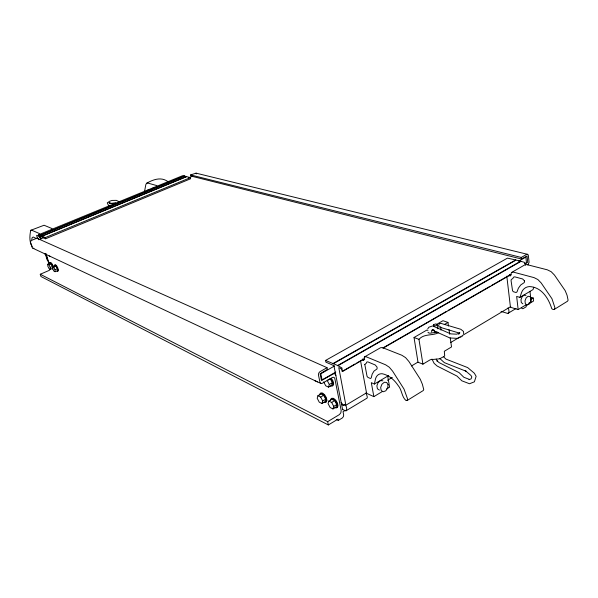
<?xml version="1.0" encoding="UTF-8"?>
<svg xmlns="http://www.w3.org/2000/svg" width="598" height="598" viewBox="0 0 598 598"><rect width="100%" height="100%" fill="white"/><g stroke="black" fill="none" stroke-linecap="round" stroke-linejoin="round"><path stroke-width="0.9" d="M184.363 175.976L40.118 235.343L184.363 175.976L190.358 177.666L190.62 178.765L45.59 238.781L42.234 237.301M186.546 176.664L41.987 236.165L186.569 176.537M49.664 264.189L49.701 262.881L50.374 262.694L52.729 266.499M54.418 266.499L54.47 265.183L55.158 264.996L57.236 267.859L57.834 269.818L57.782 271.126L57.094 271.298M431.651 331.995L431.719 330.417L433.303 329.887M144.537 191.487L145.815 184.655L146.547 183.287C153.26 179.475 161.34 176.485 168.188 181.822M152.976 188.235L153.402 187.466M382.526 391.413L373.862 396.638L371.306 382.675L374.393 384.036L375.417 379.267A20.646 10.809 58 0 1 382.122 373.72C388.969 375.088 394.374 379.88 398.163 385.553C402.005 389.859 401.579 396.825 405.99 400.51L407.111 400.533L423.242 390.546L423.735 389.53L422.352 384.193L420.222 379.147L408.92 361.521L405.571 357.626L401.863 355.257L382.301 347.535L380.5 347.744L364.429 356.969L363.711 360.422L362.665 358.987M31.716 239.462L32.172 237.69L33.211 237.017L36.067 238.423M317.897 395.741L317.202 398.275L319.235 402.14L321.978 403.5L324.968 401.729L325.693 399.195L323.645 395.315L320.894 393.985L317.897 395.741L320.648 397.079L322.696 400.966L321.978 403.5M328.556 387.13L329.311 384.492L327.218 380.507L330.275 378.736L332.368 382.705L331.606 385.351L328.556 387.13L325.723 385.8L323.638 381.845M328.833 401.056L328.085 403.613L330.148 407.537L332.974 408.927L335.979 407.126L336.749 404.577L334.678 400.638L331.845 399.27L328.833 401.056L331.658 402.432L333.736 406.378L332.974 408.927M506.805 276.186L510.46 307.252L518.16 309.585L516.657 296.429L519.931 297.378L521.508 292.676A18.702 12.461 54.7 0 1 529.402 286.577C541.496 286.988 548.575 298.327 551.752 308.673L553.083 309.51L554.316 309.398L567.48 301.243L568.1 300.218L567.061 295.263L565.192 290.665L554.458 275.058L551.162 271.694L547.342 269.825L526.681 264.555L524.693 264.944L511.499 272.516L510.378 275.917L509.728 275.738L509.369 274.654M533.805 287.257L532.997 289.604L519.931 297.378M52.452 229.303L51.473 228.324L44.073 225.244L30.722 230.32C29.698 235.425 29.048 242.003 32.232 246.533M319.496 394.986L320.229 393.335L322.008 393.417L324.138 395.218L325.813 398.051L326.381 400.817L325.626 402.454L323.847 402.349M332.869 385.747L333.662 384.028L333.086 381.173L331.374 378.287M326.202 402.118L326.957 400.481L326.388 397.715L324.714 394.882L322.584 393.08L320.805 392.998M330.395 400.271L331.172 398.612L332.996 398.709L335.186 400.548L336.891 403.418L337.451 406.214L336.659 407.866L334.82 407.739M407.111 400.533L407.507 398.754L404.001 389.044L392.647 371.194L389.291 367.232L385.613 364.802L366.2 356.789L364.429 356.969M337.235 407.522L338.027 405.87L337.474 403.074L335.77 400.204L333.579 398.365L331.748 398.268M184.341 176.104L182.659 175.677L38.698 234.722L39.438 237.406L41.284 236.756M459.331 332.937L458.644 334.192L459.862 332.839L456.655 334.185L450.728 333.886L432.646 325.925L428.901 327.203L427.749 328.87M554.316 309.398L554.907 307.641L551.969 298.738L541.175 282.951L537.871 279.543L534.059 277.629L513.473 272.142L511.499 272.516M366.679 392.766L345.868 405.212L338.774 367.598L341.077 368.607L342.445 371.545L341.906 367.934L337.668 365.498L325.544 360.445L325.888 362.134L333.908 365.67L342.647 409.735M527.922 264.951L529.088 262.298L528.348 255.428L527.772 254.389L196.054 173.151L190.613 174.93L190.874 176.021L521.434 259.024L527.047 256.041L527.713 262.208L525.194 263.868M50.232 269.302L49.2 270.393L40.26 274.25L40.97 276.515L328.347 424.946L338.034 419.093L338.296 420.401L342.34 417.957L343.401 416.619L343.686 414.96L343.035 411.693L345.338 410.31M437.4 324.654L436.099 325.768L433.677 325.746L433.505 324.617L435.8 323.944L437.4 324.654L437.945 328.287M386.465 389.036L389.612 387.138L387.639 375.858M518.16 309.585L526.554 304.517M528.841 303.141L531.129 301.758L529.992 291.301M427.974 330.417L426.897 330.036L414.025 337.504L418.009 362.224L422.913 364.16L430.351 359.69L439.575 358.83L444.277 356.303L444.695 355.735L444.307 351.288L451.535 346.945L450.212 337.855M40.26 274.25L327.667 421.657L339.402 414.593L340.823 412.814L341.196 410.587L334.783 378.37L333.953 377.308L332.608 377.36L322.195 383.363L320.834 383.423L32.868 248.23L32.143 247.467L30.543 242.384L30.677 241.256L31.47 240.433L36.912 238.191L327.024 367.68L327.368 369.385L320.102 373.757L321.485 380.492L333.549 373.81L334.887 373.757L335.859 375.499M530.964 299.366L533.222 298.006L533.543 301.033L526.105 305.526L526.24 306.737L523.086 308.643L522.091 308.635L521.523 307.649M346.04 410.774L366.611 398.403A3.11 1.57 58.6 0 0 367.217 396.609L366.043 392.834M508.121 313.262L516.022 308.508M333.736 406.378L336.749 404.577M387.489 380.313L392.295 377.443M411.506 365.954L417.912 362.126M450.728 342.497L460.333 336.749M461.94 335.792L510.767 306.587M331.658 402.432L334.678 400.638M374.393 384.036L388.7 375.514M322.696 400.966L325.693 399.195M320.648 397.079L323.645 395.315M438.364 332.817C432.175 335.964 424.221 333.445 418.959 339.328L414.025 337.504M329.311 384.492L332.368 382.705M444.307 324.542L447.962 322.404L448.493 326.037M147.34 190.441L148.685 189.656L150.098 189.925M436.667 324.363L442.969 320.707L447.962 322.404M342.131 371.403L355.077 363.95M356.692 363.023L363.165 359.301M383.393 347.662L446.512 311.356M448.126 310.422L490.203 286.218M491.818 285.291L510.43 274.587M342.445 371.545L364.294 358.964M382.907 348.26L510.774 274.676M363.098 360.168L364.698 359.241M509.728 275.738L511.275 274.848M335.807 372.038L322.075 379.909L320.82 373.78L334.596 365.939M524.85 263.651L526.464 262.724L525.851 257.095L518.563 261.251M337.668 365.498L520.641 261.221L524.64 262.432L525.575 265.116M337.833 365.774L520.798 261.461M327.024 367.68L319.818 371.769L318.712 373.122L318.428 374.849L319.975 382.354L320.834 383.423M190.613 174.93L521.262 257.454L526.771 254.322L527.772 254.389M333.086 363.494L515.685 259.958L520.641 261.221M333.25 363.771L515.835 260.205M325.544 360.445L507.463 258.127L515.685 259.958M55.016 269.735L57.348 268.719L56.04 266.155L54.814 265.564L52.482 266.573L53.708 267.171L55.016 269.735L55.098 271.701L57.43 270.685L57.348 268.719M50.322 269.339L50.225 267.388L52.542 266.387L51.241 263.845L50.038 263.262L47.728 264.264L47.825 266.215L49.118 268.749L50.322 269.339L52.631 268.338M53.708 267.171L56.04 266.155M47.728 264.264L48.924 264.847L51.241 263.845M462.209 336.368L457.477 338.371L449.943 337.975L432.062 329.999L433.415 329.752M38.967 239.596L43.28 237.81M188.348 177.935L192.661 176.156M41.987 236.031L45.231 237.615L190.358 177.666M110.623 203.484L115.504 202.752M437.265 332.077L430.47 333.161L428.96 333.071L427.959 332.264M50.15 262.694L50.815 262.507L51.862 263.516L53.274 266.633M54.919 264.989L55.607 264.802L56.66 265.826L57.685 267.665L58.283 269.623L58.223 270.931L57.535 271.103M52.303 268.951L52.975 268.771M146.547 183.287L147.841 183.085L156.22 185.425L157.259 186.307M30.722 230.32L31.784 230.237L39.064 233.399L40.036 234.394M330.44 386.024L332.279 386.091L333.071 384.372L332.503 381.517L330.784 378.624M32.868 248.23L33.937 248.282M382.907 380.806L380.47 380.62L378.086 382.615L376.875 385.845L377.405 388.797L379.431 390.083M526.001 295.434L524.057 295.113L522.076 296.81L520.978 299.74L521.292 302.521L522.861 303.844M114.397 204.232L109.008 202.752L110.256 203.514L109.935 202.961M109.972 205.63L108.328 205.174L107.281 202.842L109.868 201.152L112.05 200.427L116.304 200.352L119.308 201.832M530.531 297.236L533.222 298.006M459.07 333.019L439.702 327.173L438.551 325.865L439.373 323.525L441.025 323.398L460.819 329.289L463.54 331.464L463.637 333.714M501.042 311.386L507.082 313.255A2.826 1.824 55.8 0 0 508.958 311.461L508.636 308.74L508.016 307.955M40.118 235.216L41.987 236.165M38.698 234.722L40.118 235.343M39.072 236.165L36.642 235.335L37.166 237.264L38.93 239.791M373.862 396.638L366.604 393.335L360.624 361.192M44.461 253.724L45.657 254.292M49.208 255.959L50.426 256.527M314.757 380.649L317.516 381.95M48.946 262.208L48.221 261.857L45.754 253.881M345.868 405.212L344.097 404.36L343.671 405.339L342.31 404.584L341.211 402.506M342.594 409.406L345.098 410.632A3.147 1.525 58.9 0 0 346.608 408.987C347.199 407.746 345.016 403.015 343.738 405.511L342.632 404.891L341.234 402.589M55.098 271.701L53.88 271.096L52.572 268.539L52.542 266.387M336.637 419.564L338.296 420.401M443.671 356.901L445.981 359.121L467.651 367.583L474.356 373.212L476.135 376.314L474.378 381.83L469.505 383.752L461.828 380.806L457.014 376.082L437.198 366.066L434.103 363.345L431.995 359.077M439.777 358.464L444.359 362.642L466.096 371.231L465.05 370.476L470.955 375.454L471.815 376.957L471.119 378.833L469.011 379.655L469.669 379.506L463.861 377.278L459.055 372.591L439.082 362.605L437.063 360.833L437.347 361.319L436.248 359.099M49.043 262.462L48.378 262.178L48.819 263.77M437.332 328.19L437.885 328.833M196.054 173.151L196.63 173.891M40.41 237.182L40.948 238.228M41.09 238.819L40.178 236.262L39.259 235.859L39.565 237.466M48.924 264.847L50.225 267.388M36.912 238.191L37.091 238.766M46.053 253.739L49.328 264.309M45.328 254.03L47.19 260.04M45.231 237.615L45.59 238.781M327.667 421.657L328.347 424.946M418.959 339.328L422.913 364.16M433.505 324.617L433.782 326.456M434.335 330.133L434.746 332.892M449.023 329.677L449.681 334.222M521.262 257.454L521.434 259.024M440.644 326.672L440.935 330.111M364.81 364.444L367.052 376.351L367.972 377.428L370.454 378.512L371.246 377.876L372.135 374.236L373.989 371.096L377.076 368.899L377.076 367.157L375.245 364.982L367.777 361.865L366.701 362.089L366.32 363.218L364.81 364.444M524.468 280.858L524.304 282.533L520.701 284.992L518.369 288.221L517.046 291.824L516.111 292.527L513.473 291.772L512.561 290.845L511.066 280.611L511.208 279.655L512.994 278.302L513.518 277.173L514.729 276.837L522.659 278.982L524.468 280.858M388.065 384.716L387.698 388.005L385.792 390.793L383.228 391.772L381.203 390.487L380.672 387.526L381.89 384.275L384.282 382.272L386.719 382.451L388.065 384.716M531.017 298.783L530.598 301.818L528.968 304.285L526.883 305.032L525.313 303.702L524.999 300.914L526.098 297.976L528.086 296.264L530.03 296.593L531.017 298.783"/></g></svg>
